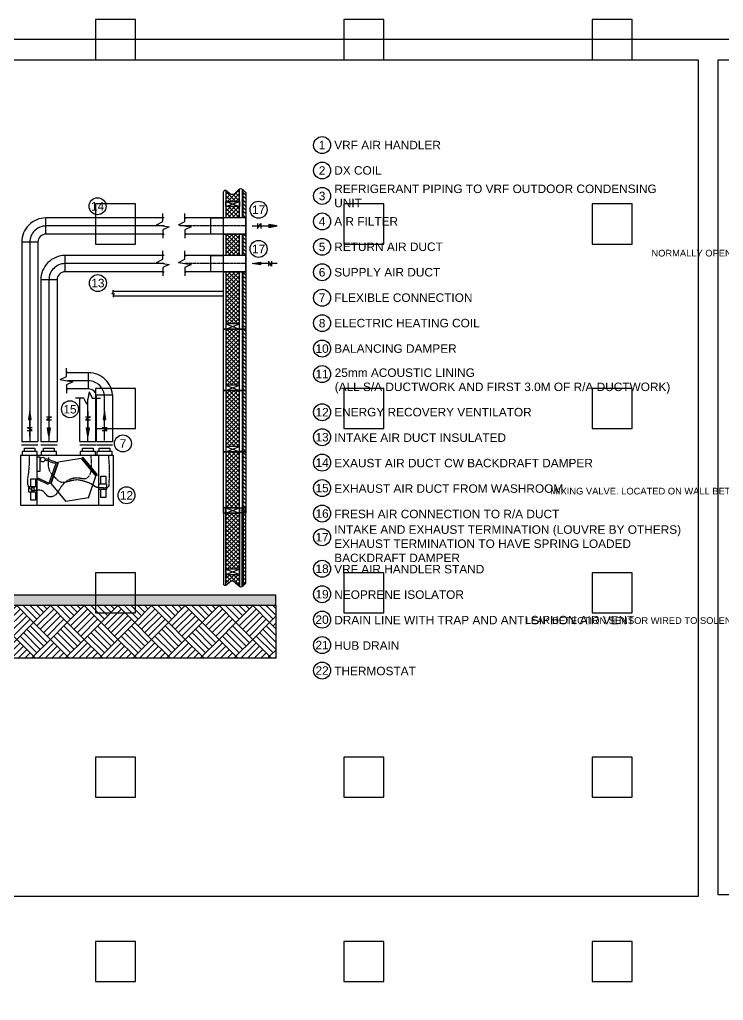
# Model space of a CAD drawing. Header units: millimetres. Extents: x -265298 to 39086, y 16803 to 136893.
# Drawn here: x -149237 to -138528, y 76256 to 91173 of the extents above; entities that cross this region are included whole.
import ezdxf
from ezdxf import colors
from ezdxf.entities.mleader import LeaderData, LeaderLine
from ezdxf.enums import TextEntityAlignment as Align
from ezdxf.math import Vec2, Vec3

# ---------------------------------------------------------------- set-up
doc = ezdxf.new("R2010")
doc.units = ezdxf.units.MM
doc.header["$LTSCALE"] = 25
doc.linetypes.add('schedules_symbols_notes$0$CENTER2', pattern=[1.125, 0.75, -0.125, 0.125, -0.125])
doc.linetypes.add('schedules_symbols_notes$0$HIDDEN2', pattern=[0.1875, 0.125, -0.0625])
for name, color, linetype in [('schedules_symbols_notes$0$M-ANNO', 11, 'Continuous'), ('schedules_symbols_notes$0$M-CENTER', 33, 'schedules_symbols_notes$0$CENTER2'), ('schedules_symbols_notes$0$M-CONTROL CYAN', 4, 'Continuous'), ('schedules_symbols_notes$0$M-DETAIL CLR11', 11, 'Continuous'), ('schedules_symbols_notes$0$M-EQUIPMENT', 3, 'Continuous'), ('schedules_symbols_notes$0$M-HVAC-EXHS-DUCT', 5, 'Continuous'), ('schedules_symbols_notes$0$M-HVAC-SUPP-DUCT', 4, 'Continuous')]:
    doc.layers.add(name, color=color, linetype=linetype)
doc.styles.add('schedules_symbols_notes$0$RDZENG', font='micross.ttf', dxfattribs={"height": 2})
doc.styles.add('schedules_symbols_notes$0$RDZENG_0.25', font='micross.ttf', dxfattribs={"height": 4})

# ---------------------------------------------------------------- blocks, each defined once
blk = doc.blocks.new('*U320')
at = {"layer": 'Defpoints'}
blk.add_lwpolyline([(-304.8, -304.8), (304.8, -304.8), (304.8, 304.8), (-304.8, 304.8)], close=True, dxfattribs=at)
blk = doc.blocks.new('*U337')
at = {"layer": 'Defpoints', "color": 0, "linetype": 'ByBlock', "lineweight": -2, "transparency": 16777216}
for p in [(11339, 28041), (15118, 28041), (18898, 28041), (11339, 25237), (15118, 25237), (18898, 25237), (11339, 22433), (15118, 22433), (18898, 22433), (11339, 19629), (15118, 19629), (18898, 19629), (11339, 16825), (15118, 16825), (18898, 16825), (11339, 14021), (15118, 14021), (18898, 14021)]:
    blk.add_blockref('*U320', p, dxfattribs=at)
blk = doc.blocks.new('schedules_symbols_notes$0$A$C5ACE41DD')
h = blk.add_hatch()
h.set_pattern_fill('INSULATION', color=256, scale=10, style=0)
h.set_pattern_definition([(45, (-14703.144, -5394.925), (-25.14472, 25.14472), []), (135, (-14703.144, -5394.925), (-25.14472, -25.14472), [])])
h.paths.add_polyline_path([(82, 734), (-82, 734), (-82, 63), (82, 63)])
edge = h.paths.add_edge_path()
edge.add_line((82, 796), (82, 928))
edge.add_spline(control_points=[(82, 928), (62, 917), (-2, 833), (-52, 930), (-82, 945)], knot_values=[91.647441, 91.647441, 91.647441, 91.647441, 165.163231, 279.58537, 279.58537, 279.58537, 279.58537], degree=3, periodic=0)
edge.add_line((-82, 945), (-82, 796))
edge.add_line((-82, 796), (82, 796))
h = blk.add_hatch()
h.set_pattern_fill('ANSI31', color=256, scale=10, style=0)
h.set_pattern_definition([(45, (-14703.144, -5394.925), (-22.45064, 22.45064), [])])
edge = h.paths.add_edge_path()
edge.add_line((-156, 902), (-156, 0))
edge.add_line((-156, 0), (-125, 0))
edge.add_line((-125, 0), (-125, 935))
for p, q in [((82, 734), (-82, 796)), ((82, 796), (-82, 734)), ((82, 63), (-82, 0)), ((82, 0), (-82, 63))]:
    blk.add_line(p, q)
for points in [[(-113, 943), (-113, 2), (-82, 2), (-82, 945)], [(-156, 902), (-156, 0), (-125, 0), (-125, 935)], [(82, 928), (82, 0), (113, 0), (113, 913)]]:
    blk.add_lwpolyline(points)
for points in [[(82, 796), (-82, 796), (-82, 734), (82, 734)], [(82, 0), (-82, 0), (-82, 63), (82, 63)]]:
    blk.add_lwpolyline(points, close=True)
blk.add_spline([(-156, 902), (-93, 948), (14, 879), (103, 928), (113, 913)], degree=3)
blk = doc.blocks.new('schedules_symbols_notes$0$A$C5ACE41D7')
h = blk.add_hatch()
h.set_pattern_fill('ANSI31', color=256, scale=10, style=0)
h.set_pattern_definition([(45, (-14703.144, -6128.736), (-22.45064, 22.45064), [])])
edge = h.paths.add_edge_path()
edge.add_line((-156, 0), (-156, -734))
edge.add_line((-156, -734), (-125, -734))
edge.add_line((-125, -734), (-125, 0))
h = blk.add_hatch()
h.set_pattern_fill('INSULATION', color=256, scale=10, style=0)
h.set_pattern_definition([(45, (-14703.144, -6128.736), (-25.14472, 25.14472), []), (135, (-14703.144, -6128.736), (-25.14472, -25.14472), [])])
h.paths.add_polyline_path([(82, 0), (-82, 0), (-82, -671), (82, -671)])
for p, q in [((113, 0), (-156, 0)), ((82, -671), (-82, -734)), ((82, -734), (-82, -671))]:
    blk.add_line(p, q)
for points in [[(-156, 0), (-156, -734), (-125, -734), (-125, 0)], [(-113, 0), (-113, -732), (-82, -732), (-82, 0)], [(-82, 0), (82, 0)], [(82, 0), (82, -734), (113, -734), (113, 0)]]:
    blk.add_lwpolyline(points)
blk.add_lwpolyline([(82, -734), (-82, -734), (-82, -671), (82, -671)], close=True)
blk = doc.blocks.new('schedules_symbols_notes$0$KEYED NOTE_0.25')
at = {"layer": 'schedules_symbols_notes$0$M-ANNO'}
blk.add_circle((0, 0), 4, dxfattribs=at)
at = {"layer": 'schedules_symbols_notes$0$M-ANNO', "style": 'schedules_symbols_notes$0$RDZENG_0.25'}
blk.add_attdef('#', text='', height=4, dxfattribs=at).set_placement((0, 0), align=Align.MIDDLE_CENTER)
blk = doc.blocks.new('*U168')
for p, q in [((2, 0), (-2, 0)), ((3.47, -3.03), (2, 0)), ((4.53, 3.03), (3.47, -3.03)), ((4.53, 3.03), (6, 0)), ((6, 0), (10, 0))]:
    blk.add_line(p, q)
at = {"layer": 'Defpoints', "color": 123}
for p, q in [((0, 0), (0, -0.64)), ((8, 0), (8, -0.64))]:
    blk.add_line(p, q, dxfattribs=at)
blk = doc.blocks.new('schedules_symbols_notes$0$HRV')
for p, q in [((-17.89, 0), (-17.89, 30.3)), ((19.19, 0), (19.19, 30.3))]:
    blk.add_line(p, q)
at = {"color": 12}
for p, q in [((-9.44, 13.07), (-5.1, 26.1)), ((8.46, 28.23), (-5.1, 26.1)), ((8.59, 28.25), (17.33, 17.66)), ((12.99, 4.64), (17.33, 17.66)), ((-9.44, 13.07), (-0.7, 2.49)), ((12.99, 4.64), (-0.57, 2.51))]:
    blk.add_line(p, q, dxfattribs=at)
for points in [[(-27.63, 30.3), (27.63, 30.3), (27.63, 0), (-27.63, 0)], [(-26.81, 30.3), (-17.76, 30.3), (-17.76, 32.45), (-26.81, 32.45)], [(-19.11, 32.45), (-25.42, 32.45), (-25.42, 34.45), (-19.11, 34.45)], [(-15.32, 30.3), (-6.27, 30.3), (-6.27, 32.45), (-15.32, 32.45)], [(-7.62, 32.45), (-13.94, 32.45), (-13.94, 34.45), (-7.62, 34.45)], [(7.99, 30.3), (17.04, 30.3), (17.04, 32.45), (7.99, 32.45)], [(15.69, 32.45), (9.38, 32.45), (9.38, 34.45), (15.69, 34.45)], [(18.01, 30.3), (27.06, 30.3), (27.06, 32.45), (18.01, 32.45)], [(25.71, 32.45), (19.4, 32.45), (19.4, 34.45), (25.71, 34.45)]]:
    blk.add_lwpolyline(points, close=True)
for points in [[(-17.89, 29.27), (-16.12, 29.27), (-16.12, 20.36), (-17.89, 20.36)], [(-12.56, 28.29), (-6.88, 26.2), (-7.28, 25.13), (-12.95, 27.23)], [(-5.35, 25.8), (-9.74, 13.22), (-10.6, 13.52), (-6.21, 26.09)], [(9.12, 28.34), (17.57, 17.97), (18.26, 18.52), (9.8, 28.9)], [(-17.45, 16.65), (-10.76, 13.37), (-11.14, 12.6), (-17.83, 15.87)], [(19.19, 12.99), (23.81, 12.99), (23.81, 9.62), (19.19, 9.62)], [(-22.76, 11.53), (-18.14, 11.53), (-18.14, 8.16), (-22.76, 8.16)], [(-20.93, 10.91), (-19.81, 10.91), (-19.81, 8.61), (-20.93, 8.61)]]:
    blk.add_lwpolyline(points, close=True, dxfattribs=at)
for points in [[(-21.52, 11.53), (-21.52, 16.1), (-18.72, 16.1), (-18.72, 11.53)], [(20.43, 12.99), (20.43, 17.55), (23.23, 17.55), (23.23, 12.99)], [(-18.72, 8.16), (-18.72, 3.36), (-21.52, 3.36), (-21.52, 8.16)], [(23.23, 9.62), (23.23, 4.82), (20.43, 4.82), (20.43, 9.62)]]:
    blk.add_lwpolyline(points, dxfattribs=at)
blk.add_circle((-14.46, 27.59), 1.39, dxfattribs=at)
at = {"color": 12, "linetype": 'schedules_symbols_notes$0$HIDDEN2', "ltscale": 0.01}
for points in [[(-22.67, 29.67), (-23.09, 19.58), (-22.67, 10.81), (-21.05, 9.41), (-18.15, 9.28), (-14.57, 8.94), (-11.85, 6.04), (-9.72, 5.45), (-7.5, 6.04), (-5.46, 7.96), (-3.75, 10.73), (-2.39, 12.6), (0.29, 15.07), (7.55, 16.6), (11.66, 16.39), (13.54, 18.17), (14.77, 23.62), (14.47, 29.75)], [(-10.92, 29.06), (-11.27, 25.39), (-10.68, 21.46), (-9, 18.77), (-6.45, 16.13), (-3.68, 14.21), (0.07, 14.43), (6.75, 15.53), (10.56, 14.67), (14.17, 13.32), (16.68, 11.7), (18.13, 11.02), (20.01, 10.89), (22.95, 10.76), (25.25, 11.7), (25.33, 13.4), (25.42, 15.66), (25.03, 30.09)]]:
    blk.add_spline(points, degree=3, dxfattribs=at)
blk = doc.blocks.new('*U180')
for p, q in [((4.5, 0), (-2, 0)), ((6, -3), (4.5, 0)), ((7, 3), (6, -3)), ((7, 3), (8.5, 0)), ((8.5, 0), (15, 0))]:
    blk.add_line(p, q)
at = {"layer": 'Defpoints', "color": 123}
for p, q in [((0, 0), (0, -0.6)), ((13, 0), (13, -0.6))]:
    blk.add_line(p, q, dxfattribs=at)
blk = doc.blocks.new('*U209')
h = blk.add_hatch(color=11)
h.dxf.hatch_style = 1
h.paths.add_polyline_path([(0, 0.391), (-0.017, 0.286), (0.017, 0.286)])
at = {"color": 11}
for p, q in [((-0.031, 0.187), (0.031, 0.187)), ((0.031, 0.148), (-0.031, 0.187)), ((-0.031, 0.148), (0.031, 0.148))]:
    blk.add_line(p, q, dxfattribs=at)
blk.add_lwpolyline([(0, 0.391), (-0.017, 0.286), (0.017, 0.286)], close=True, dxfattribs=at)
blk.add_lwpolyline([(0, 0.078), (0, 0.286)], dxfattribs=at)
blk = doc.blocks.new('*U42')
h = blk.add_hatch(color=11)
h.dxf.hatch_style = 1
h.paths.add_polyline_path([(0, 0.078), (-0.017, 0.183), (0.017, 0.183)])
at = {"color": 11}
for p, q in [((-0.031, 0.321), (0.031, 0.321)), ((0.031, 0.321), (-0.031, 0.282)), ((-0.031, 0.282), (0.031, 0.282))]:
    blk.add_line(p, q, dxfattribs=at)
blk.add_lwpolyline([(0, 0.391), (0, 0.183)], dxfattribs=at)
blk.add_lwpolyline([(0, 0.078), (-0.017, 0.183), (0.017, 0.183)], close=True, dxfattribs=at)
blk = doc.blocks.new('*U167')
blk.add_line((-2.43, 2), (2.43, 2))
at = {"color": 11}
blk.add_line((-2.43, 1), (2.43, 1), dxfattribs=at)
blk = doc.blocks.new('schedules_symbols_notes$0$A$Cbf4c63aa')
at = {"layer": 'schedules_symbols_notes$0$M-ANNO'}
blk.add_lwpolyline([(-400, 0), (0, 0), (0, -500), (-400, -500)], close=True, dxfattribs=at)
ml = blk.add_multileader_mtext('Standard', dxfattribs=at)
ml.set_content('DOMESTIC HOT WATER RECIRCULATION PUMP', color=256, style='schedules_symbols_notes$0$RDZENG')
ml.set_leader_properties()
ml.build(insert=Vec2(0, 0))
ml.multileader.update_dxf_attribs({"text_right_attachment_type": 3, "dogleg_length": 1})
ctx = ml.context
ctx.base_point, ctx.plane_origin = Vec3(-329.201, -61.196), Vec3(-259.469, -81.062)
ctx.right_attachment, ctx.text_align_type = 3, 2
notes = []
notes.append((ctx, [(0, (1, 1, 0), (-259.469, -67.999), (-1, 0), 2, [(0, [(-259.469, -90.093)], 0, [])])]))
ctx.mtext.insert, ctx.mtext.width, ctx.mtext.alignment, ctx.mtext.flow_direction = Vec3(-263.469, -59.162), 68.41432, 3, 5
ml = blk.add_multileader_mtext('Standard', dxfattribs=at)
ml.set_content('NORMALLY OPEN SOLENOID VALVE (120/1/60)', color=256, style='schedules_symbols_notes$0$RDZENG')
ml.set_leader_properties()
ml.build(insert=Vec2(0, 0))
ml.multileader.update_dxf_attribs({"text_right_attachment_type": 3, "dogleg_length": 1})
ctx = ml.context
ctx.base_point, ctx.plane_origin = Vec3(-364.682, -116.411), Vec3(-310.851, -132.445)
ctx.right_attachment, ctx.text_align_type = 3, 2
notes.append((ctx, [(0, (1, 1, 0), (-263.069, -129.949), (-1, 0), 49.783, [(0, [(-263.069, -141.476)], 0, [])])]))
ctx.mtext.insert, ctx.mtext.width, ctx.mtext.alignment, ctx.mtext.flow_direction = Vec3(-314.851, -113.825), 68.41432, 3, 5
ml = blk.add_multileader_mtext('Standard', dxfattribs=at)
ml.set_content('MIXING VALVE. LOCATED ON WALL BETWEEN 765 mm (30") AND 1500 mm (60") AFF. ', color=256, style='schedules_symbols_notes$0$RDZENG')
ml.set_leader_properties()
ml.build(insert=Vec2(0, 0))
ml.multileader.update_dxf_attribs({"text_right_attachment_type": 3, "dogleg_length": 1})
ctx = ml.context
ctx.base_point, ctx.plane_origin = Vec3(-356.249, -258.911), Vec3(-250.514, -242.699)
ctx.right_attachment, ctx.text_align_type = 3, 2
notes.append((ctx, [(0, (1, 1, 0), (-262.047, -272.449), (-1, 0), 11.266, [(0, [(-250.514, -242.699)], 0, [])])]))
ctx.mtext.insert, ctx.mtext.width, ctx.mtext.alignment, ctx.mtext.flow_direction = Vec3(-275.313, -256.324), 90.96667, 3, 5
ml = blk.add_multileader_mtext('Standard', dxfattribs=at)
ml.set_content('LEAK DETECTION SENSOR WIRED TO SOLENOID VALVE. UPON DETECTION OF WATER, SOLENOID TO CLOSE', color=256, style='schedules_symbols_notes$0$RDZENG')
ml.set_leader_properties()
ml.build(insert=Vec2(0, 0))
ml.multileader.update_dxf_attribs({"text_right_attachment_type": 3, "dogleg_length": 1})
ctx = ml.context
ctx.base_point, ctx.plane_origin = Vec3(-320.373, -336.208), Vec3(-224.913, -319.997)
ctx.right_attachment, ctx.text_align_type = 3, 2
notes.append((ctx, [(0, (1, 1, 0), (-203.314, -349.746), (-1, 0), 11.266, [(0, [(-181.532, -349.746)], 0, [])])]))
ctx.mtext.insert, ctx.mtext.width, ctx.mtext.alignment, ctx.mtext.flow_direction = Vec3(-216.581, -333.814), 105.7599, 3, 5
ml = blk.add_multileader_mtext('Standard', dxfattribs=at)
ml.set_content('DRAIN PAN', color=256, style='schedules_symbols_notes$0$RDZENG')
ml.set_leader_properties()
ml.build(insert=Vec2(0, 0))
ml.multileader.update_dxf_attribs({"text_right_attachment_type": 3, "dogleg_length": 1})
ctx = ml.context
ctx.base_point, ctx.plane_origin = Vec3(-204.815, -381.037), Vec3(-204.516, -370.018)
ctx.right_attachment, ctx.text_align_type = 3, 2
notes.append((ctx, [(0, (1, 1, 0), (-165.531, -381.037), (-1, 0), 5.818, [(0, [(-165.531, -354.007)], 0, [])])]))
ctx.mtext.insert, ctx.mtext.width, ctx.mtext.alignment, ctx.mtext.flow_direction = Vec3(-173.35, -379.036), 29.95269, 3, 5
for ctx, leaders in notes:
    for number, flags, end, landing, length, lines in leaders:
        leader = LeaderData()
        leader.index, (leader.has_last_leader_line, leader.has_dogleg_vector, leader.attachment_direction) = number, flags
        leader.last_leader_point, leader.dogleg_vector, leader.dogleg_length = Vec3(end), Vec3(landing), length
        for number, points, colour, breaks in lines:
            line = LeaderLine()
            line.index, line.vertices, line.color, line.breaks = number, Vec3.list(points), colors.encode_raw_color(colour), breaks
            leader.lines.append(line)
        ctx.leaders.append(leader)

msp = doc.modelspace()

# ---------------------------------------------------------------- hatches: boundary and pattern name
at = {"layer": 'schedules_symbols_notes$0$M-DETAIL CLR11'}
h = msp.add_hatch(dxfattribs=at)
h.set_pattern_fill('CONCRETE1', color=256, scale=12.7, style=0)
h.set_pattern_definition([(0, (-172889.5, 78666.75), (258.064, 258.064), [32.258, -225.806]), (90, (-172889.5, 78666.75), (-258.064, 258.064), [32.258, -225.806]), (135, (-172857.23, 78666.75), (-258.064, 2e-14), [45.6197, -319.338]), (0, (-172857.23, 78811.9), (258.064, 258.064), [32.258, -225.806]), (45, (-172841.1, 78795.78), (0, 258.064), [22.8098, -342.1478]), (135, (-172841.1, 78795.78), (-258.064, 2e-14), [22.8098, -342.1478]), (0, (-172760.46, 78876.43), (258.064, 258.064), [45.6197, -212.4443]), (45, (-172760.46, 78876.43), (0, 258.064), [32.258, -332.6996]), (135, (-172714.84, 78876.43), (-258.064, 2e-14), [32.258, -332.6996]), (90, (-172712.07, 78731.27), (-258.064, 258.064), [32.258, -225.806]), (45, (-172712.07, 78731.27), (0, 258.064), [22.8098, -342.1478]), (135, (-172695.94, 78747.4), (-258.064, 2e-14), [22.8098, -342.1478]), (0, (-172857.23, 78731.27), (258.064, 258.064), [16.129, -216.1286]), (0, (-172663.68, 78795.78), (258.064, 258.064), [16.129, -216.1286]), (90, (-172744.33, 78828.04), (-258.064, 258.064), [16.129, -216.1286]), (135, (-172712.07, 78682.88), (-258.064, 2e-14), [22.8098, -342.1478]), (135, (-172824.97, 78860.3), (-258.064, 2e-14), [22.8098, -342.1478]), (45, (-172768.52, 78751.43), (0, 258.064), [22.8098, -342.1478]), (90, (-172800.78, 78699), (-258.064, 258.064), [4.0322, -254.0317]), (90, (-172788.68, 78807.88), (-258.064, 258.064), [4.0322, -254.0317]), (90, (-172667.72, 78852.23), (-258.064, 258.064), [4.0322, -254.0317]), (90, (-172663.68, 78715.14), (-258.064, 258.064), [4.0322, -254.0317])])
h.paths.add_polyline_path([(-145337, 82417), (-157877, 82417), (-157877, 82267), (-145337, 82267)])
h = msp.add_hatch(dxfattribs=at)
h.set_pattern_fill('EARTH2', color=256, scale=38.1, style=0)
h.set_pattern_definition([(45, (-172889.5, 78666.75), (0, 513.2216), [362.9025, -362.9025]), (45, (-172940.8, 78718.07), (0, 513.2216), [362.9025, -362.9025]), (45, (-172992.14, 78769.4), (0, 513.2216), [362.9025, -362.9025]), (45, (-173043.46, 78820.7), (0, 513.2216), [362.9025, -362.9025]), (45, (-173094.78, 78872.04), (0, 513.2216), [362.9025, -362.9025]), (45, (-173146.1, 78923.36), (0, 513.2216), [362.9025, -362.9025]), (135, (-172889.5, 78666.75), (-513.2216, 3e-14), [362.9025, -362.9025]), (135, (-172940.8, 78615.43), (-513.2216, 3e-14), [362.9025, -362.9025]), (135, (-172992.14, 78564.1), (-513.2216, 3e-14), [362.9025, -362.9025]), (135, (-173043.46, 78512.8), (-513.2216, 3e-14), [362.9025, -362.9025]), (135, (-173094.78, 78461.46), (-513.2216, 3e-14), [362.9025, -362.9025]), (135, (-173146.1, 78410.14), (-513.2216, 3e-14), [362.9025, -362.9025])])
h.paths.add_polyline_path([(-157877, 82267), (-145337, 82267), (-145337, 81460), (-157877, 81460)])

# ---------------------------------------------------------------- linework, layer by layer
at = {"layer": 'Defpoints', "color": 255}
msp.add_lwpolyline([(-159118, 62827), (-121323, 62827), (-121323, 90869), (-159118, 90869)], close=True, dxfattribs=at)
at = {"layer": 'schedules_symbols_notes$0$M-DETAIL CLR11'}
for p, q in [((-147813, 87045), (-146137, 87045)), ((-146137, 86965), (-147813, 86965)), ((-146137, 87045), (-146137, 86965)), ((-148198, 84758), (-148198, 85399))]:
    msp.add_line(p, q, dxfattribs=at)
for points in [[(-147039, 88034), (-148835, 88034, 0.414214), (-149082, 87787), (-149082, 84758)], [(-147039, 87462), (-148544, 87462, 0.414214), (-148790, 87215), (-148790, 84758)], [(-147944, 84772), (-147944, 85433, 0.414214), (-148190, 85679), (-148507, 85679)]]:
    msp.add_lwpolyline(points, format="xyb", dxfattribs=at)
for points in [[(-145337, 82417), (-157877, 82417), (-157877, 82267), (-145337, 82267)], [(-157877, 82267), (-145337, 82267), (-145337, 81460), (-157877, 81460)]]:
    msp.add_lwpolyline(points, close=True, dxfattribs=at)
at = {"layer": 'schedules_symbols_notes$0$M-HVAC-EXHS-DUCT'}
for p, q in [((-148835, 87910), (-148835, 88157)), ((-148959, 87787), (-149205, 87787))]:
    msp.add_line(p, q, dxfattribs=at)
at = {"layer": 'schedules_symbols_notes$0$M-HVAC-EXHS-DUCT', "linetype": 'Continuous'}
for p, q in [((-148321, 84758), (-148321, 85418)), ((-148075, 84758), (-148075, 85418))]:
    msp.add_line(p, q, dxfattribs=at)
for points in [[(-147058, 88157), (-148835, 88157, 0.414214), (-149205, 87787), (-149205, 84758)], [(-147058, 87910), (-148835, 87910, 0.414214), (-148959, 87787), (-148959, 84758)]]:
    msp.add_lwpolyline(points, format="xyb", dxfattribs=at)
at = {"layer": 'schedules_symbols_notes$0$M-HVAC-SUPP-DUCT'}
for p, q in [((-148544, 87338), (-148544, 87585)), ((-148667, 87215), (-148914, 87215)), ((-148190, 85556), (-148190, 85803))]:
    msp.add_line(p, q, dxfattribs=at)
at = {"layer": 'schedules_symbols_notes$0$M-HVAC-SUPP-DUCT', "linetype": 'Continuous'}
msp.add_line((-148067, 85466), (-147820, 85466), dxfattribs=at)
for points in [[(-147058, 87585), (-148544, 87585, 0.414214), (-148914, 87215), (-148914, 84758)], [(-147058, 87338), (-148544, 87338, 0.414214), (-148667, 87215), (-148667, 84758)]]:
    msp.add_lwpolyline(points, format="xyb", dxfattribs=at)
at = {"layer": 'schedules_symbols_notes$0$M-HVAC-SUPP-DUCT'}
for points in [[(-147820, 84772), (-147820, 85433, 0.414214), (-148190, 85803), (-148525, 85803)], [(-148067, 84758), (-148067, 85433, 0.414214), (-148190, 85556), (-148525, 85556)]]:
    msp.add_lwpolyline(points, format="xyb", dxfattribs=at)
at = {"layer": 'schedules_symbols_notes$0$M-HVAC-SUPP-DUCT', "linetype": 'Continuous'}
msp.add_lwpolyline([(-147820, 84758), (-147820, 85466)], dxfattribs=at)

# ---------------------------------------------------------------- block references
at = {"layer": 'Defpoints'}
msp.add_blockref('*U337', (-159118, 62827), dxfattribs=at)
at = {"layer": 'schedules_symbols_notes$0$M-ANNO', "xscale": 32.258, "yscale": 32.258, "zscale": 32.258}
for p, values in [((-144634, 89265), {'#': '1'}), ((-144634, 88878), {'#': '2'}), ((-144634, 88491), {'#': '3'}), ((-148050, 88334), {'#': '14'}), ((-144634, 88104), {'#': '4'}), ((-144634, 87717), {'#': '5'}), ((-144634, 87330), {'#': '6'}), ((-148045, 87166), {'#': '13'}), ((-144634, 86943), {'#': '7'}), ((-144634, 86556), {'#': '8'}), ((-144634, 86169), {'#': '10'}), ((-144634, 85782), {'#': '11'}), ((-148470, 85247), {'#': '15'}), ((-144634, 85202), {'#': '12'}), ((-144634, 84822), {'#': '13'}), ((-147664, 84727), {'#': '7'}), ((-144634, 84435), {'#': '14'}), ((-144634, 84048), {'#': '15'}), ((-147610, 83938), {'#': '12'}), ((-144634, 83661), {'#': '16'}), ((-144634, 83301), {'#': '17'}), ((-144634, 82821), {'#': '18'}), ((-144634, 82434), {'#': '19'}), ((-144634, 82047), {'#': '20'}), ((-144634, 81660), {'#': '21'}), ((-144634, 81273), {'#': '22'})]:
    msp.add_blockref('schedules_symbols_notes$0$KEYED NOTE_0.25', p, dxfattribs=at).add_auto_attribs(values)
at = {"layer": 'schedules_symbols_notes$0$M-ANNO', "xscale": 1219.2, "yscale": 1219.2, "zscale": 1219.2, "rotation": 270}
for name, p in [('*U209', (-145795, 88034)), ('*U42', (-145795, 87462))]:
    msp.add_blockref(name, p, dxfattribs=at)
at = {"layer": 'schedules_symbols_notes$0$M-ANNO', "xscale": 1219.2, "yscale": 1219.2, "zscale": 1219.2}
for name, p in [('*U209', (-149082, 84742)), ('*U42', (-148790, 84742)), ('*U42', (-148198, 84742)), ('*U209', (-147944, 84742))]:
    msp.add_blockref(name, p, dxfattribs=at)
at = {"layer": 'schedules_symbols_notes$0$M-CONTROL CYAN', "xscale": 50.8, "yscale": 50.8, "zscale": 50.8}
for p in [(-148790, 84656), (-147944, 84656)]:
    msp.add_blockref('*U167', p, dxfattribs=at)
at = {"layer": 'schedules_symbols_notes$0$M-DETAIL CLR11', "xscale": -1.27, "yscale": 1.27, "zscale": 1.27}
for name, p in [('schedules_symbols_notes$0$A$C5ACE41DD', (-145993, 87396)), ('schedules_symbols_notes$0$A$C5ACE41D7', (-145993, 87396)), ('schedules_symbols_notes$0$A$C5ACE41D7', (-145993, 86464)), ('schedules_symbols_notes$0$A$C5ACE41D7', (-145993, 85532)), ('schedules_symbols_notes$0$A$C5ACE41D7', (-145993, 84600))]:
    msp.add_blockref(name, p, dxfattribs=at)
at = {"layer": 'schedules_symbols_notes$0$M-DETAIL CLR11'}
for name, p, xscale, yscale, zscale, rotation in [('*U180', (-147813, 86965), 6.35, 6.35, 6.35, 90), ('schedules_symbols_notes$0$A$C5ACE41DD', (-145993, 83747), 1.27, 1.27, 1.27, 180)]:
    msp.add_blockref(name, p, dxfattribs=dict(at, xscale=xscale, yscale=yscale, zscale=zscale, rotation=rotation))
at = {"layer": 'schedules_symbols_notes$0$M-EQUIPMENT', "xscale": 25.4, "yscale": 25.4, "zscale": 25.4}
msp.add_blockref('schedules_symbols_notes$0$HRV', (-148517, 83781), dxfattribs=at)
at = {"layer": 'schedules_symbols_notes$0$M-HVAC-EXHS-DUCT', "linetype": 'Continuous', "xscale": 31.65455914217181, "yscale": 31.65455914217181, "zscale": 31.65455914217181, "rotation": 90}
msp.add_blockref('*U168', (-147058, 87910), dxfattribs=at)
at = {"layer": 'schedules_symbols_notes$0$M-HVAC-EXHS-DUCT', "linetype": 'Continuous'}
for name, p, xscale, yscale, zscale in [('*U168', (-148321, 85418), 31.65455914217181, 31.65455914217181, 31.65455914217181), ('*U167', (-149082, 84656), 50.8, 50.8, 50.8), ('*U167', (-148198, 84656), 50.8, 50.8, 50.8)]:
    msp.add_blockref(name, p, dxfattribs=dict(at, xscale=xscale, yscale=yscale, zscale=zscale))
at = {"layer": 'schedules_symbols_notes$0$M-HVAC-SUPP-DUCT', "linetype": 'Continuous', "xscale": 31.65455914217181, "yscale": 31.65455914217181, "zscale": 31.65455914217181, "rotation": 90}
for p in [(-147058, 87338), (-148525, 85556)]:
    msp.add_blockref('*U168', p, dxfattribs=at)

# ---------------------------------------------------------------- texts
at = {"layer": 'schedules_symbols_notes$0$M-ANNO', "attachment_point": 4, "style": 'schedules_symbols_notes$0$RDZENG_0.25'}
for s, insert, char_height, width in [('VRF AIR HANDLER', (-144449, 89265), 129.03, 7007.26), ('DX COIL', (-144449, 88878), 129, 7007.26), ('REFRIGERANT PIPING TO VRF OUTDOOR CONDENSING UNIT', (-144449, 88491), 129.03, 5001.16), ('AIR FILTER', (-144449, 88104), 129, 7007.26), ('RETURN AIR DUCT', (-144449, 87717), 129.03, 7007.26), ('SUPPLY AIR DUCT', (-144449, 87330), 129.03, 7007.26), ('FLEXIBLE CONNECTION', (-144449, 86943), 129.03, 7007.26), ('ELECTRIC HEATING COIL', (-144449, 86556), 129.03, 7007.26), ('BALANCING DAMPER', (-144449, 86169), 129.03, 7007.26), ('25mm ACOUSTIC LINING\\P(ALL S/A DUCTWORK AND FIRST 3.0M OF R/A DUCTWORK)', (-144442, 85676), 129.03, 7007.26), ('ENERGY RECOVERY VENTILATOR', (-144449, 85202), 129.03, 7007.26), ('INTAKE AIR DUCT INSULATED', (-144449, 84814), 129.03, 7007.26), ('EXAUST AIR DUCT CW BACKDRAFT DAMPER', (-144449, 84427), 129.03, 7007.26), ('EXHAUST AIR DUCT FROM WASHROOM', (-144449, 84040), 129.03, 7007.26), ('FRESH AIR CONNECTION TO R/A DUCT', (-144449, 83653), 129.03, 7007.26), ('INTAKE AND EXHAUST TERMINATION (LOUVRE BY OTHERS)\\PEXHAUST TERMINATION TO HAVE SPRING LOADED BACKDRAFT DAMPER', (-144449, 83201), 129.03, 5348.37), ('VRF AIR HANDLER STAND', (-144449, 82814), 129.03, 7007.26), ('NEOPRENE ISOLATOR', (-144449, 82427), 129.03, 7007.26), ('DRAIN LINE WITH TRAP AND ANTI SIPHON AIR VENT', (-144449, 82039), 129.03, 7007.26), ('HUB DRAIN', (-144449, 81652), 129, 7007.26), ('THERMOSTAT', (-144449, 81265), 129, 7007.26)]:
    msp.add_mtext(s, dxfattribs=dict(at, insert=insert, char_height=char_height, width=width))

# ---------------------------------------------------------------- next in the draw order: wipeouts: each hides what was drawn before it
msp.add_wipeout([(-145795, 87910), (-146722, 87910), (-146722, 87970), (-146626, 88017), (-146818, 88051), (-146722, 88097), (-146722, 88157), (-145795, 88157)]).dxf.layer = 'schedules_symbols_notes$0$M-HVAC-SUPP-DUCT'

# ---------------------------------------------------------------- next in the draw order: linework, layer by layer
at = {"layer": 'schedules_symbols_notes$0$M-ANNO'}
msp.add_lwpolyline([(-158813, 90563), (-138912, 90563), (-138912, 77836), (-158813, 77836)], close=True, dxfattribs=at)
at = {"layer": 'schedules_symbols_notes$0$M-CENTER', "color": 11}
msp.add_line((-145795, 88034), (-146797, 88034), dxfattribs=at)
at = {"layer": 'schedules_symbols_notes$0$M-HVAC-EXHS-DUCT', "linetype": 'Continuous'}
for p, q in [((-145795, 88157), (-146722, 88157)), ((-145795, 87910), (-146722, 87910))]:
    msp.add_line(p, q, dxfattribs=at)
at = {"layer": 'schedules_symbols_notes$0$M-HVAC-EXHS-DUCT'}
for points in [[(-146137, 87910), (-146327, 87910), (-146327, 88157), (-146137, 88157)], [(-145795, 88157), (-146137, 88157), (-146137, 87910), (-145795, 87910)]]:
    msp.add_lwpolyline(points, close=True, dxfattribs=at)

# ---------------------------------------------------------------- next in the draw order: block references
at = {"layer": 'schedules_symbols_notes$0$M-ANNO', "xscale": 32.258, "yscale": 32.258, "zscale": 32.258}
msp.add_blockref('schedules_symbols_notes$0$KEYED NOTE_0.25', (-145600, 88282), dxfattribs=at).add_auto_attribs({'#': '17'})
at = {"layer": 'schedules_symbols_notes$0$M-HVAC-EXHS-DUCT', "linetype": 'Continuous', "xscale": 31.65455914217181, "yscale": 31.65455914217181, "zscale": 31.65455914217181, "rotation": 90}
msp.add_blockref('*U168', (-146722, 87910), dxfattribs=at)

# ---------------------------------------------------------------- next in the draw order: block references
at = {"xscale": 25.4, "yscale": 25.4, "zscale": 25.4}
msp.add_blockref('schedules_symbols_notes$0$A$Cbf4c63aa', (-128447, 90563), dxfattribs=at)

# ---------------------------------------------------------------- next in the draw order: wipeouts: each hides what was drawn before it
msp.add_wipeout([(-145795, 87338), (-146722, 87338), (-146722, 87398), (-146626, 87445), (-146818, 87479), (-146722, 87525), (-146722, 87585), (-145795, 87585)]).dxf.layer = 'schedules_symbols_notes$0$M-HVAC-SUPP-DUCT'

# ---------------------------------------------------------------- next in the draw order: linework, layer by layer
at = {"layer": 'schedules_symbols_notes$0$M-CENTER', "color": 11}
msp.add_line((-145795, 87462), (-146722, 87462), dxfattribs=at)
at = {"layer": 'schedules_symbols_notes$0$M-HVAC-SUPP-DUCT', "linetype": 'Continuous'}
for p, q in [((-145795, 87585), (-146722, 87585)), ((-145795, 87338), (-146722, 87338))]:
    msp.add_line(p, q, dxfattribs=at)
for points in [[(-146137, 87338), (-146327, 87338), (-146327, 87585), (-146137, 87585)], [(-145795, 87585), (-146137, 87585), (-146137, 87338), (-145795, 87338)]]:
    msp.add_lwpolyline(points, close=True, dxfattribs=at)

# ---------------------------------------------------------------- next in the draw order: block references
at = {"layer": 'schedules_symbols_notes$0$M-ANNO', "xscale": 32.258, "yscale": 32.258, "zscale": 32.258}
msp.add_blockref('schedules_symbols_notes$0$KEYED NOTE_0.25', (-145600, 87685), dxfattribs=at).add_auto_attribs({'#': '17'})
at = {"layer": 'schedules_symbols_notes$0$M-HVAC-SUPP-DUCT', "linetype": 'Continuous', "xscale": 31.65455914217181, "yscale": 31.65455914217181, "zscale": 31.65455914217181, "rotation": 90}
msp.add_blockref('*U168', (-146722, 87338), dxfattribs=at)

doc.saveas('drawing.dxf')
